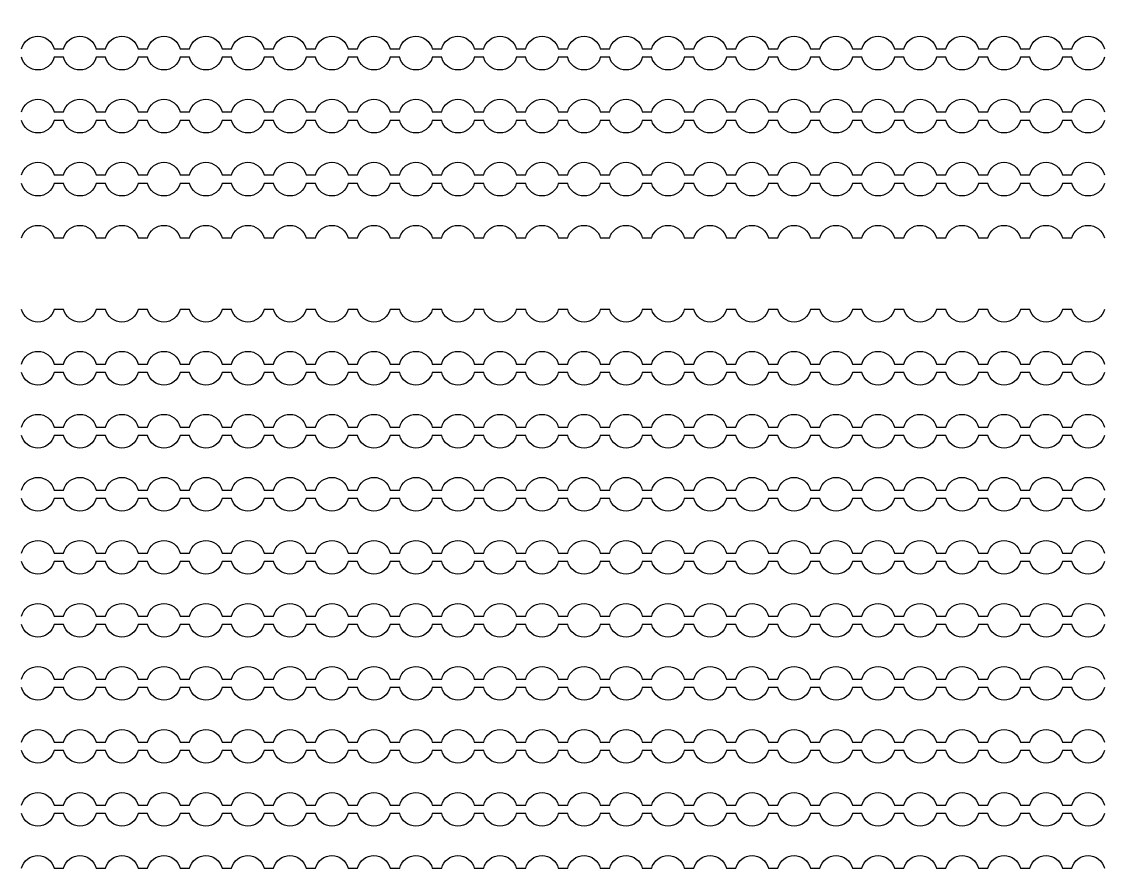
# Model space of a CAD drawing. Extents: x 4056 to 105656, y 4120 to 105720.
# Drawn here: x 60358 to 61645, y 49709 to 50721 of the extents above; entities that cross this region are included whole.
import ezdxf

# ---------------------------------------------------------------- set-up
doc = ezdxf.new("R2010")
doc.units = 13
doc.header["$MEASUREMENT"] = 0
doc.layers.add('Main Layer', color=7, linetype='Continuous', lineweight=0)

msp = doc.modelspace()

# ---------------------------------------------------------------- linework, layer by layer
for points in [[(60357.7, 50688.9, -0.774597), (60396.5, 50688.9), (60407.7, 50688.9, -0.774597), (60446.5, 50688.9), (60457.7, 50688.9, -0.774597), (60496.5, 50688.9), (60507.7, 50688.9, -0.774597), (60546.5, 50688.9), (60557.7, 50688.9, -0.774597), (60596.5, 50688.9), (60607.7, 50688.9, -0.774597), (60646.5, 50688.9), (60657.7, 50688.9, -0.774597), (60696.5, 50688.9), (60707.7, 50688.9, -0.774597), (60746.5, 50688.9), (60757.7, 50688.9, -0.774597), (60796.5, 50688.9), (60807.7, 50688.9, -0.774597), (60846.5, 50688.9), (60857.7, 50688.9, -0.774597), (60896.5, 50688.9), (60907.7, 50688.9, -0.774597), (60946.5, 50688.9), (60957.7, 50688.9, -0.774597), (60996.5, 50688.9), (61007.7, 50688.9, -0.774597), (61046.5, 50688.9), (61057.7, 50688.9, -0.774597), (61096.5, 50688.9), (61107.7, 50688.9, -0.774597), (61146.5, 50688.9), (61157.7, 50688.9, -0.774597), (61196.5, 50688.9), (61207.7, 50688.9, -0.774597), (61246.5, 50688.9), (61257.7, 50688.9, -0.774597), (61296.5, 50688.9), (61307.7, 50688.9, -0.774597), (61346.5, 50688.9), (61357.7, 50688.9, -0.774597), (61396.5, 50688.9), (61407.7, 50688.9, -0.774597), (61446.5, 50688.9), (61457.7, 50688.9, -0.774597), (61496.5, 50688.9), (61507.7, 50688.9, -0.774597), (61546.5, 50688.9), (61557.7, 50688.9, -0.774597), (61596.5, 50688.9), (61607.7, 50688.9, -0.774597), (61646.5, 50688.9)], [(61646.5, 50678.9, -0.774597), (61607.7, 50678.9), (61596.5, 50678.9, -0.774597), (61557.7, 50678.9), (61546.5, 50678.9, -0.774597), (61507.7, 50678.9), (61496.5, 50678.9, -0.774597), (61457.7, 50678.9), (61446.5, 50678.9, -0.774597), (61407.7, 50678.9), (61396.5, 50678.9, -0.774597), (61357.7, 50678.9), (61346.5, 50678.9, -0.774597), (61307.7, 50678.9), (61296.5, 50678.9, -0.774597), (61257.7, 50678.9), (61246.5, 50678.9, -0.774597), (61207.7, 50678.9), (61196.5, 50678.9, -0.774597), (61157.7, 50678.9), (61146.5, 50678.9, -0.774597), (61107.7, 50678.9), (61096.5, 50678.9, -0.774597), (61057.7, 50678.9), (61046.5, 50678.9, -0.774597), (61007.7, 50678.9), (60996.5, 50678.9, -0.774597), (60957.7, 50678.9), (60946.5, 50678.9, -0.774597), (60907.7, 50678.9), (60896.5, 50678.9, -0.774597), (60857.7, 50678.9), (60846.5, 50678.9, -0.774597), (60807.7, 50678.9), (60796.5, 50678.9, -0.774597), (60757.7, 50678.9), (60746.5, 50678.9, -0.774597), (60707.7, 50678.9), (60696.5, 50678.9, -0.774597), (60657.7, 50678.9), (60646.5, 50678.9, -0.774597), (60607.7, 50678.9), (60596.5, 50678.9, -0.774597), (60557.7, 50678.9), (60546.5, 50678.9, -0.774597), (60507.7, 50678.9), (60496.5, 50678.9, -0.774597), (60457.7, 50678.9), (60446.5, 50678.9, -0.774597), (60407.7, 50678.9), (60396.5, 50678.9, -0.774597), (60357.7, 50678.9)], [(60357.7, 50613.9, -0.774597), (60396.5, 50613.9), (60407.7, 50613.9, -0.774597), (60446.5, 50613.9), (60457.7, 50613.9, -0.774597), (60496.5, 50613.9), (60507.7, 50613.9, -0.774597), (60546.5, 50613.9), (60557.7, 50613.9, -0.774597), (60596.5, 50613.9), (60607.7, 50613.9, -0.774597), (60646.5, 50613.9), (60657.7, 50613.9, -0.774597), (60696.5, 50613.9), (60707.7, 50613.9, -0.774597), (60746.5, 50613.9), (60757.7, 50613.9, -0.774597), (60796.5, 50613.9), (60807.7, 50613.9, -0.774597), (60846.5, 50613.9), (60857.7, 50613.9, -0.774597), (60896.5, 50613.9), (60907.7, 50613.9, -0.774597), (60946.5, 50613.9), (60957.7, 50613.9, -0.774597), (60996.5, 50613.9), (61007.7, 50613.9, -0.774597), (61046.5, 50613.9), (61057.7, 50613.9, -0.774597), (61096.5, 50613.9), (61107.7, 50613.9, -0.774597), (61146.5, 50613.9), (61157.7, 50613.9, -0.774597), (61196.5, 50613.9), (61207.7, 50613.9, -0.774597), (61246.5, 50613.9), (61257.7, 50613.9, -0.774597), (61296.5, 50613.9), (61307.7, 50613.9, -0.774597), (61346.5, 50613.9), (61357.7, 50613.9, -0.774597), (61396.5, 50613.9), (61407.7, 50613.9, -0.774597), (61446.5, 50613.9), (61457.7, 50613.9, -0.774597), (61496.5, 50613.9), (61507.7, 50613.9, -0.774597), (61546.5, 50613.9), (61557.7, 50613.9, -0.774597), (61596.5, 50613.9), (61607.7, 50613.9, -0.774597), (61646.5, 50613.9)], [(61646.5, 50603.9, -0.774597), (61607.7, 50603.9), (61596.5, 50603.9, -0.774597), (61557.7, 50603.9), (61546.5, 50603.9, -0.774597), (61507.7, 50603.9), (61496.5, 50603.9, -0.774597), (61457.7, 50603.9), (61446.5, 50603.9, -0.774597), (61407.7, 50603.9), (61396.5, 50603.9, -0.774597), (61357.7, 50603.9), (61346.5, 50603.9, -0.774597), (61307.7, 50603.9), (61296.5, 50603.9, -0.774597), (61257.7, 50603.9), (61246.5, 50603.9, -0.774597), (61207.7, 50603.9), (61196.5, 50603.9, -0.774597), (61157.7, 50603.9), (61146.5, 50603.9, -0.774597), (61107.7, 50603.9), (61096.5, 50603.9, -0.774597), (61057.7, 50603.9), (61046.5, 50603.9, -0.774597), (61007.7, 50603.9), (60996.5, 50603.9, -0.774597), (60957.7, 50603.9), (60946.5, 50603.9, -0.774597), (60907.7, 50603.9), (60896.5, 50603.9, -0.774597), (60857.7, 50603.9), (60846.5, 50603.9, -0.774597), (60807.7, 50603.9), (60796.5, 50603.9, -0.774597), (60757.7, 50603.9), (60746.5, 50603.9, -0.774597), (60707.7, 50603.9), (60696.5, 50603.9, -0.774597), (60657.7, 50603.9), (60646.5, 50603.9, -0.774597), (60607.7, 50603.9), (60596.5, 50603.9, -0.774597), (60557.7, 50603.9), (60546.5, 50603.9, -0.774597), (60507.7, 50603.9), (60496.5, 50603.9, -0.774597), (60457.7, 50603.9), (60446.5, 50603.9, -0.774597), (60407.7, 50603.9), (60396.5, 50603.9, -0.774597), (60357.7, 50603.9)], [(60357.7, 50538.9, -0.774597), (60396.5, 50538.9), (60407.7, 50538.9, -0.774597), (60446.5, 50538.9), (60457.7, 50538.9, -0.774597), (60496.5, 50538.9), (60507.7, 50538.9, -0.774597), (60546.5, 50538.9), (60557.7, 50538.9, -0.774597), (60596.5, 50538.9), (60607.7, 50538.9, -0.774597), (60646.5, 50538.9), (60657.7, 50538.9, -0.774597), (60696.5, 50538.9), (60707.7, 50538.9, -0.774597), (60746.5, 50538.9), (60757.7, 50538.9, -0.774597), (60796.5, 50538.9), (60807.7, 50538.9, -0.774597), (60846.5, 50538.9), (60857.7, 50538.9, -0.774597), (60896.5, 50538.9), (60907.7, 50538.9, -0.774597), (60946.5, 50538.9), (60957.7, 50538.9, -0.774597), (60996.5, 50538.9), (61007.7, 50538.9, -0.774597), (61046.5, 50538.9), (61057.7, 50538.9, -0.774597), (61096.5, 50538.9), (61107.7, 50538.9, -0.774597), (61146.5, 50538.9), (61157.7, 50538.9, -0.774597), (61196.5, 50538.9), (61207.7, 50538.9, -0.774597), (61246.5, 50538.9), (61257.7, 50538.9, -0.774597), (61296.5, 50538.9), (61307.7, 50538.9, -0.774597), (61346.5, 50538.9), (61357.7, 50538.9, -0.774597), (61396.5, 50538.9), (61407.7, 50538.9, -0.774597), (61446.5, 50538.9), (61457.7, 50538.9, -0.774597), (61496.5, 50538.9), (61507.7, 50538.9, -0.774597), (61546.5, 50538.9), (61557.7, 50538.9, -0.774597), (61596.5, 50538.9), (61607.7, 50538.9, -0.774597), (61646.5, 50538.9)], [(61646.5, 50528.9, -0.774597), (61607.7, 50528.9), (61596.5, 50528.9, -0.774597), (61557.7, 50528.9), (61546.5, 50528.9, -0.774597), (61507.7, 50528.9), (61496.5, 50528.9, -0.774597), (61457.7, 50528.9), (61446.5, 50528.9, -0.774597), (61407.7, 50528.9), (61396.5, 50528.9, -0.774597), (61357.7, 50528.9), (61346.5, 50528.9, -0.774597), (61307.7, 50528.9), (61296.5, 50528.9, -0.774597), (61257.7, 50528.9), (61246.5, 50528.9, -0.774597), (61207.7, 50528.9), (61196.5, 50528.9, -0.774597), (61157.7, 50528.9), (61146.5, 50528.9, -0.774597), (61107.7, 50528.9), (61096.5, 50528.9, -0.774597), (61057.7, 50528.9), (61046.5, 50528.9, -0.774597), (61007.7, 50528.9), (60996.5, 50528.9, -0.774597), (60957.7, 50528.9), (60946.5, 50528.9, -0.774597), (60907.7, 50528.9), (60896.5, 50528.9, -0.774597), (60857.7, 50528.9), (60846.5, 50528.9, -0.774597), (60807.7, 50528.9), (60796.5, 50528.9, -0.774597), (60757.7, 50528.9), (60746.5, 50528.9, -0.774597), (60707.7, 50528.9), (60696.5, 50528.9, -0.774597), (60657.7, 50528.9), (60646.5, 50528.9, -0.774597), (60607.7, 50528.9), (60596.5, 50528.9, -0.774597), (60557.7, 50528.9), (60546.5, 50528.9, -0.774597), (60507.7, 50528.9), (60496.5, 50528.9, -0.774597), (60457.7, 50528.9), (60446.5, 50528.9, -0.774597), (60407.7, 50528.9), (60396.5, 50528.9, -0.774597), (60357.7, 50528.9)], [(60357.7, 50463.9, -0.774597), (60396.5, 50463.9), (60407.7, 50463.9, -0.774597), (60446.5, 50463.9), (60457.7, 50463.9, -0.774597), (60496.5, 50463.9), (60507.7, 50463.9, -0.774597), (60546.5, 50463.9), (60557.7, 50463.9, -0.774597), (60596.5, 50463.9), (60607.7, 50463.9, -0.774597), (60646.5, 50463.9), (60657.7, 50463.9, -0.774597), (60696.5, 50463.9), (60707.7, 50463.9, -0.774597), (60746.5, 50463.9), (60757.7, 50463.9, -0.774597), (60796.5, 50463.9), (60807.7, 50463.9, -0.774597), (60846.5, 50463.9), (60857.7, 50463.9, -0.774597), (60896.5, 50463.9), (60907.7, 50463.9, -0.774597), (60946.5, 50463.9), (60957.7, 50463.9, -0.774597), (60996.5, 50463.9), (61007.7, 50463.9, -0.774597), (61046.5, 50463.9), (61057.7, 50463.9, -0.774597), (61096.5, 50463.9), (61107.7, 50463.9, -0.774597), (61146.5, 50463.9), (61157.7, 50463.9, -0.774597), (61196.5, 50463.9), (61207.7, 50463.9, -0.774597), (61246.5, 50463.9), (61257.7, 50463.9, -0.774597), (61296.5, 50463.9), (61307.7, 50463.9, -0.774597), (61346.5, 50463.9), (61357.7, 50463.9, -0.774597), (61396.5, 50463.9), (61407.7, 50463.9, -0.774597), (61446.5, 50463.9), (61457.7, 50463.9, -0.774597), (61496.5, 50463.9), (61507.7, 50463.9, -0.774597), (61546.5, 50463.9), (61557.7, 50463.9, -0.774597), (61596.5, 50463.9), (61607.7, 50463.9, -0.774597), (61646.5, 50463.9)], [(61646.5, 50378.9, -0.774597), (61607.7, 50378.9), (61596.5, 50378.9, -0.774597), (61557.7, 50378.9), (61546.5, 50378.9, -0.774597), (61507.7, 50378.9), (61496.5, 50378.9, -0.774597), (61457.7, 50378.9), (61446.5, 50378.9, -0.774597), (61407.7, 50378.9), (61396.5, 50378.9, -0.774597), (61357.7, 50378.9), (61346.5, 50378.9, -0.774597), (61307.7, 50378.9), (61296.5, 50378.9, -0.774597), (61257.7, 50378.9), (61246.5, 50378.9, -0.774597), (61207.7, 50378.9), (61196.5, 50378.9, -0.774597), (61157.7, 50378.9), (61146.5, 50378.9, -0.774597), (61107.7, 50378.9), (61096.5, 50378.9, -0.774597), (61057.7, 50378.9), (61046.5, 50378.9, -0.774597), (61007.7, 50378.9), (60996.5, 50378.9, -0.774597), (60957.7, 50378.9), (60946.5, 50378.9, -0.774597), (60907.7, 50378.9), (60896.5, 50378.9, -0.774597), (60857.7, 50378.9), (60846.5, 50378.9, -0.774597), (60807.7, 50378.9), (60796.5, 50378.9, -0.774597), (60757.7, 50378.9), (60746.5, 50378.9, -0.774597), (60707.7, 50378.9), (60696.5, 50378.9, -0.774597), (60657.7, 50378.9), (60646.5, 50378.9, -0.774597), (60607.7, 50378.9), (60596.5, 50378.9, -0.774597), (60557.7, 50378.9), (60546.5, 50378.9, -0.774597), (60507.7, 50378.9), (60496.5, 50378.9, -0.774597), (60457.7, 50378.9), (60446.5, 50378.9, -0.774597), (60407.7, 50378.9), (60396.5, 50378.9, -0.774597), (60357.7, 50378.9)], [(60357.7, 50313.9, -0.774597), (60396.5, 50313.9), (60407.7, 50313.9, -0.774597), (60446.5, 50313.9), (60457.7, 50313.9, -0.774597), (60496.5, 50313.9), (60507.7, 50313.9, -0.774597), (60546.5, 50313.9), (60557.7, 50313.9, -0.774597), (60596.5, 50313.9), (60607.7, 50313.9, -0.774597), (60646.5, 50313.9), (60657.7, 50313.9, -0.774597), (60696.5, 50313.9), (60707.7, 50313.9, -0.774597), (60746.5, 50313.9), (60757.7, 50313.9, -0.774597), (60796.5, 50313.9), (60807.7, 50313.9, -0.774597), (60846.5, 50313.9), (60857.7, 50313.9, -0.774597), (60896.5, 50313.9), (60907.7, 50313.9, -0.774597), (60946.5, 50313.9), (60957.7, 50313.9, -0.774597), (60996.5, 50313.9), (61007.7, 50313.9, -0.774597), (61046.5, 50313.9), (61057.7, 50313.9, -0.774597), (61096.5, 50313.9), (61107.7, 50313.9, -0.774597), (61146.5, 50313.9), (61157.7, 50313.9, -0.774597), (61196.5, 50313.9), (61207.7, 50313.9, -0.774597), (61246.5, 50313.9), (61257.7, 50313.9, -0.774597), (61296.5, 50313.9), (61307.7, 50313.9, -0.774597), (61346.5, 50313.9), (61357.7, 50313.9, -0.774597), (61396.5, 50313.9), (61407.7, 50313.9, -0.774597), (61446.5, 50313.9), (61457.7, 50313.9, -0.774597), (61496.5, 50313.9), (61507.7, 50313.9, -0.774597), (61546.5, 50313.9), (61557.7, 50313.9, -0.774597), (61596.5, 50313.9), (61607.7, 50313.9, -0.774597), (61646.5, 50313.9)], [(61646.5, 50303.9, -0.774597), (61607.7, 50303.9), (61596.5, 50303.9, -0.774597), (61557.7, 50303.9), (61546.5, 50303.9, -0.774597), (61507.7, 50303.9), (61496.5, 50303.9, -0.774597), (61457.7, 50303.9), (61446.5, 50303.9, -0.774597), (61407.7, 50303.9), (61396.5, 50303.9, -0.774597), (61357.7, 50303.9), (61346.5, 50303.9, -0.774597), (61307.7, 50303.9), (61296.5, 50303.9, -0.774597), (61257.7, 50303.9), (61246.5, 50303.9, -0.774597), (61207.7, 50303.9), (61196.5, 50303.9, -0.774597), (61157.7, 50303.9), (61146.5, 50303.9, -0.774597), (61107.7, 50303.9), (61096.5, 50303.9, -0.774597), (61057.7, 50303.9), (61046.5, 50303.9, -0.774597), (61007.7, 50303.9), (60996.5, 50303.9, -0.774597), (60957.7, 50303.9), (60946.5, 50303.9, -0.774597), (60907.7, 50303.9), (60896.5, 50303.9, -0.774597), (60857.7, 50303.9), (60846.5, 50303.9, -0.774597), (60807.7, 50303.9), (60796.5, 50303.9, -0.774597), (60757.7, 50303.9), (60746.5, 50303.9, -0.774597), (60707.7, 50303.9), (60696.5, 50303.9, -0.774597), (60657.7, 50303.9), (60646.5, 50303.9, -0.774597), (60607.7, 50303.9), (60596.5, 50303.9, -0.774597), (60557.7, 50303.9), (60546.5, 50303.9, -0.774597), (60507.7, 50303.9), (60496.5, 50303.9, -0.774597), (60457.7, 50303.9), (60446.5, 50303.9, -0.774597), (60407.7, 50303.9), (60396.5, 50303.9, -0.774597), (60357.7, 50303.9)], [(60357.7, 50238.9, -0.774597), (60396.5, 50238.9), (60407.7, 50238.9, -0.774597), (60446.5, 50238.9), (60457.7, 50238.9, -0.774597), (60496.5, 50238.9), (60507.7, 50238.9, -0.774597), (60546.5, 50238.9), (60557.7, 50238.9, -0.774597), (60596.5, 50238.9), (60607.7, 50238.9, -0.774597), (60646.5, 50238.9), (60657.7, 50238.9, -0.774597), (60696.5, 50238.9), (60707.7, 50238.9, -0.774597), (60746.5, 50238.9), (60757.7, 50238.9, -0.774597), (60796.5, 50238.9), (60807.7, 50238.9, -0.774597), (60846.5, 50238.9), (60857.7, 50238.9, -0.774597), (60896.5, 50238.9), (60907.7, 50238.9, -0.774597), (60946.5, 50238.9), (60957.7, 50238.9, -0.774597), (60996.5, 50238.9), (61007.7, 50238.9, -0.774597), (61046.5, 50238.9), (61057.7, 50238.9, -0.774597), (61096.5, 50238.9), (61107.7, 50238.9, -0.774597), (61146.5, 50238.9), (61157.7, 50238.9, -0.774597), (61196.5, 50238.9), (61207.7, 50238.9, -0.774597), (61246.5, 50238.9), (61257.7, 50238.9, -0.774597), (61296.5, 50238.9), (61307.7, 50238.9, -0.774597), (61346.5, 50238.9), (61357.7, 50238.9, -0.774597), (61396.5, 50238.9), (61407.7, 50238.9, -0.774597), (61446.5, 50238.9), (61457.7, 50238.9, -0.774597), (61496.5, 50238.9), (61507.7, 50238.9, -0.774597), (61546.5, 50238.9), (61557.7, 50238.9, -0.774597), (61596.5, 50238.9), (61607.7, 50238.9, -0.774597), (61646.5, 50238.9)], [(61646.5, 50228.9, -0.774597), (61607.7, 50228.9), (61596.5, 50228.9, -0.774597), (61557.7, 50228.9), (61546.5, 50228.9, -0.774597), (61507.7, 50228.9), (61496.5, 50228.9, -0.774597), (61457.7, 50228.9), (61446.5, 50228.9, -0.774597), (61407.7, 50228.9), (61396.5, 50228.9, -0.774597), (61357.7, 50228.9), (61346.5, 50228.9, -0.774597), (61307.7, 50228.9), (61296.5, 50228.9, -0.774597), (61257.7, 50228.9), (61246.5, 50228.9, -0.774597), (61207.7, 50228.9), (61196.5, 50228.9, -0.774597), (61157.7, 50228.9), (61146.5, 50228.9, -0.774597), (61107.7, 50228.9), (61096.5, 50228.9, -0.774597), (61057.7, 50228.9), (61046.5, 50228.9, -0.774597), (61007.7, 50228.9), (60996.5, 50228.9, -0.774597), (60957.7, 50228.9), (60946.5, 50228.9, -0.774597), (60907.7, 50228.9), (60896.5, 50228.9, -0.774597), (60857.7, 50228.9), (60846.5, 50228.9, -0.774597), (60807.7, 50228.9), (60796.5, 50228.9, -0.774597), (60757.7, 50228.9), (60746.5, 50228.9, -0.774597), (60707.7, 50228.9), (60696.5, 50228.9, -0.774597), (60657.7, 50228.9), (60646.5, 50228.9, -0.774597), (60607.7, 50228.9), (60596.5, 50228.9, -0.774597), (60557.7, 50228.9), (60546.5, 50228.9, -0.774597), (60507.7, 50228.9), (60496.5, 50228.9, -0.774597), (60457.7, 50228.9), (60446.5, 50228.9, -0.774597), (60407.7, 50228.9), (60396.5, 50228.9, -0.774597), (60357.7, 50228.9)], [(60357.7, 50163.9, -0.774597), (60396.5, 50163.9), (60407.7, 50163.9, -0.774597), (60446.5, 50163.9), (60457.7, 50163.9, -0.774597), (60496.5, 50163.9), (60507.7, 50163.9, -0.774597), (60546.5, 50163.9), (60557.7, 50163.9, -0.774597), (60596.5, 50163.9), (60607.7, 50163.9, -0.774597), (60646.5, 50163.9), (60657.7, 50163.9, -0.774597), (60696.5, 50163.9), (60707.7, 50163.9, -0.774597), (60746.5, 50163.9), (60757.7, 50163.9, -0.774597), (60796.5, 50163.9), (60807.7, 50163.9, -0.774597), (60846.5, 50163.9), (60857.7, 50163.9, -0.774597), (60896.5, 50163.9), (60907.7, 50163.9, -0.774597), (60946.5, 50163.9), (60957.7, 50163.9, -0.774597), (60996.5, 50163.9), (61007.7, 50163.9, -0.774597), (61046.5, 50163.9), (61057.7, 50163.9, -0.774597), (61096.5, 50163.9), (61107.7, 50163.9, -0.774597), (61146.5, 50163.9), (61157.7, 50163.9, -0.774597), (61196.5, 50163.9), (61207.7, 50163.9, -0.774597), (61246.5, 50163.9), (61257.7, 50163.9, -0.774597), (61296.5, 50163.9), (61307.7, 50163.9, -0.774597), (61346.5, 50163.9), (61357.7, 50163.9, -0.774597), (61396.5, 50163.9), (61407.7, 50163.9, -0.774597), (61446.5, 50163.9), (61457.7, 50163.9, -0.774597), (61496.5, 50163.9), (61507.7, 50163.9, -0.774597), (61546.5, 50163.9), (61557.7, 50163.9, -0.774597), (61596.5, 50163.9), (61607.7, 50163.9, -0.774597), (61646.5, 50163.9)], [(61646.5, 50153.9, -0.774597), (61607.7, 50153.9), (61596.5, 50153.9, -0.774597), (61557.7, 50153.9), (61546.5, 50153.9, -0.774597), (61507.7, 50153.9), (61496.5, 50153.9, -0.774597), (61457.7, 50153.9), (61446.5, 50153.9, -0.774597), (61407.7, 50153.9), (61396.5, 50153.9, -0.774597), (61357.7, 50153.9), (61346.5, 50153.9, -0.774597), (61307.7, 50153.9), (61296.5, 50153.9, -0.774597), (61257.7, 50153.9), (61246.5, 50153.9, -0.774597), (61207.7, 50153.9), (61196.5, 50153.9, -0.774597), (61157.7, 50153.9), (61146.5, 50153.9, -0.774597), (61107.7, 50153.9), (61096.5, 50153.9, -0.774597), (61057.7, 50153.9), (61046.5, 50153.9, -0.774597), (61007.7, 50153.9), (60996.5, 50153.9, -0.774597), (60957.7, 50153.9), (60946.5, 50153.9, -0.774597), (60907.7, 50153.9), (60896.5, 50153.9, -0.774597), (60857.7, 50153.9), (60846.5, 50153.9, -0.774597), (60807.7, 50153.9), (60796.5, 50153.9, -0.774597), (60757.7, 50153.9), (60746.5, 50153.9, -0.774597), (60707.7, 50153.9), (60696.5, 50153.9, -0.774597), (60657.7, 50153.9), (60646.5, 50153.9, -0.774597), (60607.7, 50153.9), (60596.5, 50153.9, -0.774597), (60557.7, 50153.9), (60546.5, 50153.9, -0.774597), (60507.7, 50153.9), (60496.5, 50153.9, -0.774597), (60457.7, 50153.9), (60446.5, 50153.9, -0.774597), (60407.7, 50153.9), (60396.5, 50153.9, -0.774597), (60357.7, 50153.9)], [(60357.7, 50088.9, -0.774597), (60396.5, 50088.9), (60407.7, 50088.9, -0.774597), (60446.5, 50088.9), (60457.7, 50088.9, -0.774597), (60496.5, 50088.9), (60507.7, 50088.9, -0.774597), (60546.5, 50088.9), (60557.7, 50088.9, -0.774597), (60596.5, 50088.9), (60607.7, 50088.9, -0.774597), (60646.5, 50088.9), (60657.7, 50088.9, -0.774597), (60696.5, 50088.9), (60707.7, 50088.9, -0.774597), (60746.5, 50088.9), (60757.7, 50088.9, -0.774597), (60796.5, 50088.9), (60807.7, 50088.9, -0.774597), (60846.5, 50088.9), (60857.7, 50088.9, -0.774597), (60896.5, 50088.9), (60907.7, 50088.9, -0.774597), (60946.5, 50088.9), (60957.7, 50088.9, -0.774597), (60996.5, 50088.9), (61007.7, 50088.9, -0.774597), (61046.5, 50088.9), (61057.7, 50088.9, -0.774597), (61096.5, 50088.9), (61107.7, 50088.9, -0.774597), (61146.5, 50088.9), (61157.7, 50088.9, -0.774597), (61196.5, 50088.9), (61207.7, 50088.9, -0.774597), (61246.5, 50088.9), (61257.7, 50088.9, -0.774597), (61296.5, 50088.9), (61307.7, 50088.9, -0.774597), (61346.5, 50088.9), (61357.7, 50088.9, -0.774597), (61396.5, 50088.9), (61407.7, 50088.9, -0.774597), (61446.5, 50088.9), (61457.7, 50088.9, -0.774597), (61496.5, 50088.9), (61507.7, 50088.9, -0.774597), (61546.5, 50088.9), (61557.7, 50088.9, -0.774597), (61596.5, 50088.9), (61607.7, 50088.9, -0.774597), (61646.5, 50088.9)], [(61646.5, 50078.9, -0.774597), (61607.7, 50078.9), (61596.5, 50078.9, -0.774597), (61557.7, 50078.9), (61546.5, 50078.9, -0.774597), (61507.7, 50078.9), (61496.5, 50078.9, -0.774597), (61457.7, 50078.9), (61446.5, 50078.9, -0.774597), (61407.7, 50078.9), (61396.5, 50078.9, -0.774597), (61357.7, 50078.9), (61346.5, 50078.9, -0.774597), (61307.7, 50078.9), (61296.5, 50078.9, -0.774597), (61257.7, 50078.9), (61246.5, 50078.9, -0.774597), (61207.7, 50078.9), (61196.5, 50078.9, -0.774597), (61157.7, 50078.9), (61146.5, 50078.9, -0.774597), (61107.7, 50078.9), (61096.5, 50078.9, -0.774597), (61057.7, 50078.9), (61046.5, 50078.9, -0.774597), (61007.7, 50078.9), (60996.5, 50078.9, -0.774597), (60957.7, 50078.9), (60946.5, 50078.9, -0.774597), (60907.7, 50078.9), (60896.5, 50078.9, -0.774597), (60857.7, 50078.9), (60846.5, 50078.9, -0.774597), (60807.7, 50078.9), (60796.5, 50078.9, -0.774597), (60757.7, 50078.9), (60746.5, 50078.9, -0.774597), (60707.7, 50078.9), (60696.5, 50078.9, -0.774597), (60657.7, 50078.9), (60646.5, 50078.9, -0.774597), (60607.7, 50078.9), (60596.5, 50078.9, -0.774597), (60557.7, 50078.9), (60546.5, 50078.9, -0.774597), (60507.7, 50078.9), (60496.5, 50078.9, -0.774597), (60457.7, 50078.9), (60446.5, 50078.9, -0.774597), (60407.7, 50078.9), (60396.5, 50078.9, -0.774597), (60357.7, 50078.9)], [(60357.7, 50013.9, -0.774597), (60396.5, 50013.9), (60407.7, 50013.9, -0.774597), (60446.5, 50013.9), (60457.7, 50013.9, -0.774597), (60496.5, 50013.9), (60507.7, 50013.9, -0.774597), (60546.5, 50013.9), (60557.7, 50013.9, -0.774597), (60596.5, 50013.9), (60607.7, 50013.9, -0.774597), (60646.5, 50013.9), (60657.7, 50013.9, -0.774597), (60696.5, 50013.9), (60707.7, 50013.9, -0.774597), (60746.5, 50013.9), (60757.7, 50013.9, -0.774597), (60796.5, 50013.9), (60807.7, 50013.9, -0.774597), (60846.5, 50013.9), (60857.7, 50013.9, -0.774597), (60896.5, 50013.9), (60907.7, 50013.9, -0.774597), (60946.5, 50013.9), (60957.7, 50013.9, -0.774597), (60996.5, 50013.9), (61007.7, 50013.9, -0.774597), (61046.5, 50013.9), (61057.7, 50013.9, -0.774597), (61096.5, 50013.9), (61107.7, 50013.9, -0.774597), (61146.5, 50013.9), (61157.7, 50013.9, -0.774597), (61196.5, 50013.9), (61207.7, 50013.9, -0.774597), (61246.5, 50013.9), (61257.7, 50013.9, -0.774597), (61296.5, 50013.9), (61307.7, 50013.9, -0.774597), (61346.5, 50013.9), (61357.7, 50013.9, -0.774597), (61396.5, 50013.9), (61407.7, 50013.9, -0.774597), (61446.5, 50013.9), (61457.7, 50013.9, -0.774597), (61496.5, 50013.9), (61507.7, 50013.9, -0.774597), (61546.5, 50013.9), (61557.7, 50013.9, -0.774597), (61596.5, 50013.9), (61607.7, 50013.9, -0.774597), (61646.5, 50013.9)], [(61646.5, 50003.9, -0.774597), (61607.7, 50003.9), (61596.5, 50003.9, -0.774597), (61557.7, 50003.9), (61546.5, 50003.9, -0.774597), (61507.7, 50003.9), (61496.5, 50003.9, -0.774597), (61457.7, 50003.9), (61446.5, 50003.9, -0.774597), (61407.7, 50003.9), (61396.5, 50003.9, -0.774597), (61357.7, 50003.9), (61346.5, 50003.9, -0.774597), (61307.7, 50003.9), (61296.5, 50003.9, -0.774597), (61257.7, 50003.9), (61246.5, 50003.9, -0.774597), (61207.7, 50003.9), (61196.5, 50003.9, -0.774597), (61157.7, 50003.9), (61146.5, 50003.9, -0.774597), (61107.7, 50003.9), (61096.5, 50003.9, -0.774597), (61057.7, 50003.9), (61046.5, 50003.9, -0.774597), (61007.7, 50003.9), (60996.5, 50003.9, -0.774597), (60957.7, 50003.9), (60946.5, 50003.9, -0.774597), (60907.7, 50003.9), (60896.5, 50003.9, -0.774597), (60857.7, 50003.9), (60846.5, 50003.9, -0.774597), (60807.7, 50003.9), (60796.5, 50003.9, -0.774597), (60757.7, 50003.9), (60746.5, 50003.9, -0.774597), (60707.7, 50003.9), (60696.5, 50003.9, -0.774597), (60657.7, 50003.9), (60646.5, 50003.9, -0.774597), (60607.7, 50003.9), (60596.5, 50003.9, -0.774597), (60557.7, 50003.9), (60546.5, 50003.9, -0.774597), (60507.7, 50003.9), (60496.5, 50003.9, -0.774597), (60457.7, 50003.9), (60446.5, 50003.9, -0.774597), (60407.7, 50003.9), (60396.5, 50003.9, -0.774597), (60357.7, 50003.9)], [(60357.7, 49938.9, -0.774597), (60396.5, 49938.9), (60407.7, 49938.9, -0.774597), (60446.5, 49938.9), (60457.7, 49938.9, -0.774597), (60496.5, 49938.9), (60507.7, 49938.9, -0.774597), (60546.5, 49938.9), (60557.7, 49938.9, -0.774597), (60596.5, 49938.9), (60607.7, 49938.9, -0.774597), (60646.5, 49938.9), (60657.7, 49938.9, -0.774597), (60696.5, 49938.9), (60707.7, 49938.9, -0.774597), (60746.5, 49938.9), (60757.7, 49938.9, -0.774597), (60796.5, 49938.9), (60807.7, 49938.9, -0.774597), (60846.5, 49938.9), (60857.7, 49938.9, -0.774597), (60896.5, 49938.9), (60907.7, 49938.9, -0.774597), (60946.5, 49938.9), (60957.7, 49938.9, -0.774597), (60996.5, 49938.9), (61007.7, 49938.9, -0.774597), (61046.5, 49938.9), (61057.7, 49938.9, -0.774597), (61096.5, 49938.9), (61107.7, 49938.9, -0.774597), (61146.5, 49938.9), (61157.7, 49938.9, -0.774597), (61196.5, 49938.9), (61207.7, 49938.9, -0.774597), (61246.5, 49938.9), (61257.7, 49938.9, -0.774597), (61296.5, 49938.9), (61307.7, 49938.9, -0.774597), (61346.5, 49938.9), (61357.7, 49938.9, -0.774597), (61396.5, 49938.9), (61407.7, 49938.9, -0.774597), (61446.5, 49938.9), (61457.7, 49938.9, -0.774597), (61496.5, 49938.9), (61507.7, 49938.9, -0.774597), (61546.5, 49938.9), (61557.7, 49938.9, -0.774597), (61596.5, 49938.9), (61607.7, 49938.9, -0.774597), (61646.5, 49938.9)], [(61646.5, 49928.9, -0.774597), (61607.7, 49928.9), (61596.5, 49928.9, -0.774597), (61557.7, 49928.9), (61546.5, 49928.9, -0.774597), (61507.7, 49928.9), (61496.5, 49928.9, -0.774597), (61457.7, 49928.9), (61446.5, 49928.9, -0.774597), (61407.7, 49928.9), (61396.5, 49928.9, -0.774597), (61357.7, 49928.9), (61346.5, 49928.9, -0.774597), (61307.7, 49928.9), (61296.5, 49928.9, -0.774597), (61257.7, 49928.9), (61246.5, 49928.9, -0.774597), (61207.7, 49928.9), (61196.5, 49928.9, -0.774597), (61157.7, 49928.9), (61146.5, 49928.9, -0.774597), (61107.7, 49928.9), (61096.5, 49928.9, -0.774597), (61057.7, 49928.9), (61046.5, 49928.9, -0.774597), (61007.7, 49928.9), (60996.5, 49928.9, -0.774597), (60957.7, 49928.9), (60946.5, 49928.9, -0.774597), (60907.7, 49928.9), (60896.5, 49928.9, -0.774597), (60857.7, 49928.9), (60846.5, 49928.9, -0.774597), (60807.7, 49928.9), (60796.5, 49928.9, -0.774597), (60757.7, 49928.9), (60746.5, 49928.9, -0.774597), (60707.7, 49928.9), (60696.5, 49928.9, -0.774597), (60657.7, 49928.9), (60646.5, 49928.9, -0.774597), (60607.7, 49928.9), (60596.5, 49928.9, -0.774597), (60557.7, 49928.9), (60546.5, 49928.9, -0.774597), (60507.7, 49928.9), (60496.5, 49928.9, -0.774597), (60457.7, 49928.9), (60446.5, 49928.9, -0.774597), (60407.7, 49928.9), (60396.5, 49928.9, -0.774597), (60357.7, 49928.9)], [(60357.7, 49863.9, -0.774597), (60396.5, 49863.9), (60407.7, 49863.9, -0.774597), (60446.5, 49863.9), (60457.7, 49863.9, -0.774597), (60496.5, 49863.9), (60507.7, 49863.9, -0.774597), (60546.5, 49863.9), (60557.7, 49863.9, -0.774597), (60596.5, 49863.9), (60607.7, 49863.9, -0.774597), (60646.5, 49863.9), (60657.7, 49863.9, -0.774597), (60696.5, 49863.9), (60707.7, 49863.9, -0.774597), (60746.5, 49863.9), (60757.7, 49863.9, -0.774597), (60796.5, 49863.9), (60807.7, 49863.9, -0.774597), (60846.5, 49863.9), (60857.7, 49863.9, -0.774597), (60896.5, 49863.9), (60907.7, 49863.9, -0.774597), (60946.5, 49863.9), (60957.7, 49863.9, -0.774597), (60996.5, 49863.9), (61007.7, 49863.9, -0.774597), (61046.5, 49863.9), (61057.7, 49863.9, -0.774597), (61096.5, 49863.9), (61107.7, 49863.9, -0.774597), (61146.5, 49863.9), (61157.7, 49863.9, -0.774597), (61196.5, 49863.9), (61207.7, 49863.9, -0.774597), (61246.5, 49863.9), (61257.7, 49863.9, -0.774597), (61296.5, 49863.9), (61307.7, 49863.9, -0.774597), (61346.5, 49863.9), (61357.7, 49863.9, -0.774597), (61396.5, 49863.9), (61407.7, 49863.9, -0.774597), (61446.5, 49863.9), (61457.7, 49863.9, -0.774597), (61496.5, 49863.9), (61507.7, 49863.9, -0.774597), (61546.5, 49863.9), (61557.7, 49863.9, -0.774597), (61596.5, 49863.9), (61607.7, 49863.9, -0.774597), (61646.5, 49863.9)], [(61646.5, 49853.9, -0.774597), (61607.7, 49853.9), (61596.5, 49853.9, -0.774597), (61557.7, 49853.9), (61546.5, 49853.9, -0.774597), (61507.7, 49853.9), (61496.5, 49853.9, -0.774597), (61457.7, 49853.9), (61446.5, 49853.9, -0.774597), (61407.7, 49853.9), (61396.5, 49853.9, -0.774597), (61357.7, 49853.9), (61346.5, 49853.9, -0.774597), (61307.7, 49853.9), (61296.5, 49853.9, -0.774597), (61257.7, 49853.9), (61246.5, 49853.9, -0.774597), (61207.7, 49853.9), (61196.5, 49853.9, -0.774597), (61157.7, 49853.9), (61146.5, 49853.9, -0.774597), (61107.7, 49853.9), (61096.5, 49853.9, -0.774597), (61057.7, 49853.9), (61046.5, 49853.9, -0.774597), (61007.7, 49853.9), (60996.5, 49853.9, -0.774597), (60957.7, 49853.9), (60946.5, 49853.9, -0.774597), (60907.7, 49853.9), (60896.5, 49853.9, -0.774597), (60857.7, 49853.9), (60846.5, 49853.9, -0.774597), (60807.7, 49853.9), (60796.5, 49853.9, -0.774597), (60757.7, 49853.9), (60746.5, 49853.9, -0.774597), (60707.7, 49853.9), (60696.5, 49853.9, -0.774597), (60657.7, 49853.9), (60646.5, 49853.9, -0.774597), (60607.7, 49853.9), (60596.5, 49853.9, -0.774597), (60557.7, 49853.9), (60546.5, 49853.9, -0.774597), (60507.7, 49853.9), (60496.5, 49853.9, -0.774597), (60457.7, 49853.9), (60446.5, 49853.9, -0.774597), (60407.7, 49853.9), (60396.5, 49853.9, -0.774597), (60357.7, 49853.9)], [(60357.7, 49788.9, -0.774597), (60396.5, 49788.9), (60407.7, 49788.9, -0.774597), (60446.5, 49788.9), (60457.7, 49788.9, -0.774597), (60496.5, 49788.9), (60507.7, 49788.9, -0.774597), (60546.5, 49788.9), (60557.7, 49788.9, -0.774597), (60596.5, 49788.9), (60607.7, 49788.9, -0.774597), (60646.5, 49788.9), (60657.7, 49788.9, -0.774597), (60696.5, 49788.9), (60707.7, 49788.9, -0.774597), (60746.5, 49788.9), (60757.7, 49788.9, -0.774597), (60796.5, 49788.9), (60807.7, 49788.9, -0.774597), (60846.5, 49788.9), (60857.7, 49788.9, -0.774597), (60896.5, 49788.9), (60907.7, 49788.9, -0.774597), (60946.5, 49788.9), (60957.7, 49788.9, -0.774597), (60996.5, 49788.9), (61007.7, 49788.9, -0.774597), (61046.5, 49788.9), (61057.7, 49788.9, -0.774597), (61096.5, 49788.9), (61107.7, 49788.9, -0.774597), (61146.5, 49788.9), (61157.7, 49788.9, -0.774597), (61196.5, 49788.9), (61207.7, 49788.9, -0.774597), (61246.5, 49788.9), (61257.7, 49788.9, -0.774597), (61296.5, 49788.9), (61307.7, 49788.9, -0.774597), (61346.5, 49788.9), (61357.7, 49788.9, -0.774597), (61396.5, 49788.9), (61407.7, 49788.9, -0.774597), (61446.5, 49788.9), (61457.7, 49788.9, -0.774597), (61496.5, 49788.9), (61507.7, 49788.9, -0.774597), (61546.5, 49788.9), (61557.7, 49788.9, -0.774597), (61596.5, 49788.9), (61607.7, 49788.9, -0.774597), (61646.5, 49788.9)], [(61646.5, 49778.9, -0.774597), (61607.7, 49778.9), (61596.5, 49778.9, -0.774597), (61557.7, 49778.9), (61546.5, 49778.9, -0.774597), (61507.7, 49778.9), (61496.5, 49778.9, -0.774597), (61457.7, 49778.9), (61446.5, 49778.9, -0.774597), (61407.7, 49778.9), (61396.5, 49778.9, -0.774597), (61357.7, 49778.9), (61346.5, 49778.9, -0.774597), (61307.7, 49778.9), (61296.5, 49778.9, -0.774597), (61257.7, 49778.9), (61246.5, 49778.9, -0.774597), (61207.7, 49778.9), (61196.5, 49778.9, -0.774597), (61157.7, 49778.9), (61146.5, 49778.9, -0.774597), (61107.7, 49778.9), (61096.5, 49778.9, -0.774597), (61057.7, 49778.9), (61046.5, 49778.9, -0.774597), (61007.7, 49778.9), (60996.5, 49778.9, -0.774597), (60957.7, 49778.9), (60946.5, 49778.9, -0.774597), (60907.7, 49778.9), (60896.5, 49778.9, -0.774597), (60857.7, 49778.9), (60846.5, 49778.9, -0.774597), (60807.7, 49778.9), (60796.5, 49778.9, -0.774597), (60757.7, 49778.9), (60746.5, 49778.9, -0.774597), (60707.7, 49778.9), (60696.5, 49778.9, -0.774597), (60657.7, 49778.9), (60646.5, 49778.9, -0.774597), (60607.7, 49778.9), (60596.5, 49778.9, -0.774597), (60557.7, 49778.9), (60546.5, 49778.9, -0.774597), (60507.7, 49778.9), (60496.5, 49778.9, -0.774597), (60457.7, 49778.9), (60446.5, 49778.9, -0.774597), (60407.7, 49778.9), (60396.5, 49778.9, -0.774597), (60357.7, 49778.9)], [(60357.7, 49713.9, -0.774597), (60396.5, 49713.9), (60407.7, 49713.9, -0.774597), (60446.5, 49713.9), (60457.7, 49713.9, -0.774597), (60496.5, 49713.9), (60507.7, 49713.9, -0.774597), (60546.5, 49713.9), (60557.7, 49713.9, -0.774597), (60596.5, 49713.9), (60607.7, 49713.9, -0.774597), (60646.5, 49713.9), (60657.7, 49713.9, -0.774597), (60696.5, 49713.9), (60707.7, 49713.9, -0.774597), (60746.5, 49713.9), (60757.7, 49713.9, -0.774597), (60796.5, 49713.9), (60807.7, 49713.9, -0.774597), (60846.5, 49713.9), (60857.7, 49713.9, -0.774597), (60896.5, 49713.9), (60907.7, 49713.9, -0.774597), (60946.5, 49713.9), (60957.7, 49713.9, -0.774597), (60996.5, 49713.9), (61007.7, 49713.9, -0.774597), (61046.5, 49713.9), (61057.7, 49713.9, -0.774597), (61096.5, 49713.9), (61107.7, 49713.9, -0.774597), (61146.5, 49713.9), (61157.7, 49713.9, -0.774597), (61196.5, 49713.9), (61207.7, 49713.9, -0.774597), (61246.5, 49713.9), (61257.7, 49713.9, -0.774597), (61296.5, 49713.9), (61307.7, 49713.9, -0.774597), (61346.5, 49713.9), (61357.7, 49713.9, -0.774597), (61396.5, 49713.9), (61407.7, 49713.9, -0.774597), (61446.5, 49713.9), (61457.7, 49713.9, -0.774597), (61496.5, 49713.9), (61507.7, 49713.9, -0.774597), (61546.5, 49713.9), (61557.7, 49713.9, -0.774597), (61596.5, 49713.9), (61607.7, 49713.9, -0.774597), (61646.5, 49713.9)]]:
    msp.add_lwpolyline(points, format="xyb")
at = {"layer": 'Main Layer'}
msp.add_circle((54856, 54920.5), 50800, dxfattribs=at)

doc.saveas('drawing.dxf')
